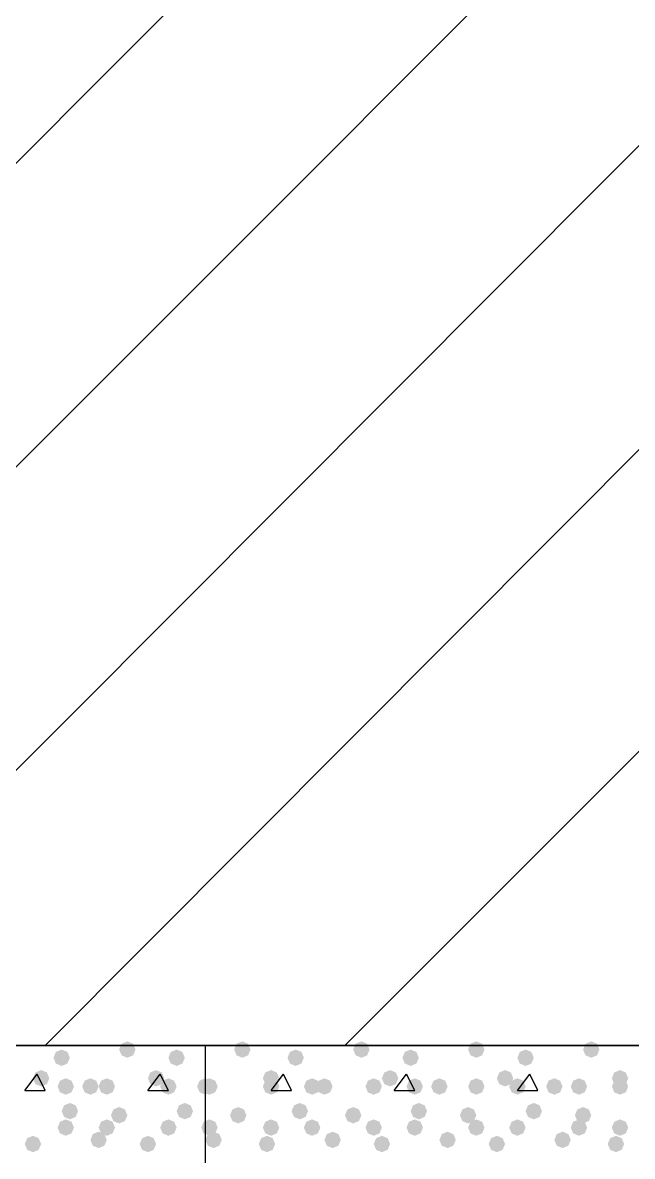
# Model space of a CAD drawing. Header units: millimetres. Extents: x 0 to 420, y 0 to 297.
# Drawn here: x 363.62 to 369.91, y 143.59 to 155.28 of the extents above; entities that cross this region are included whole.
import ezdxf

# ---------------------------------------------------------------- set-up
doc = ezdxf.new("R2010")
doc.units = ezdxf.units.MM
doc.layers.get('0').update_dxf_attribs({"linetype": 'CONTINUOUS'})

msp = doc.modelspace()

# ---------------------------------------------------------------- hatches: boundary and pattern name
at = {"true_color": 0x000007}
for points in [[(364.786333, 144.695333), (364.761462, 144.635537), (364.701667, 144.610667), (364.641871, 144.635537), (364.617, 144.695333), (364.641871, 144.755129), (364.701667, 144.78), (364.761462, 144.755129)], [(364.109, 144.610667), (364.084129, 144.550871), (364.024333, 144.526), (363.964538, 144.550871), (363.939667, 144.610667), (363.964537, 144.670462), (364.024333, 144.695333), (364.084129, 144.670463)], [(365.294333, 144.610667), (365.269462, 144.550871), (365.209667, 144.526), (365.149871, 144.550871), (365.125, 144.610667), (365.149871, 144.670462), (365.209667, 144.695333), (365.269462, 144.670463)], [(363.897333, 144.399), (363.872462, 144.339204), (363.812667, 144.314333), (363.752871, 144.339204), (363.728, 144.399), (363.752871, 144.458796), (363.812667, 144.483667), (363.872462, 144.458796)], [(365.082667, 144.399), (365.057796, 144.339204), (364.998, 144.314333), (364.938204, 144.339204), (364.913333, 144.399), (364.938204, 144.458796), (364.998, 144.483667), (365.057796, 144.458796)], [(364.151333, 144.314333), (364.126463, 144.254537), (364.066667, 144.229667), (364.006871, 144.254537), (363.982, 144.314333), (364.006871, 144.374129), (364.066667, 144.399), (364.126462, 144.374129)], [(364.405333, 144.314333), (364.380463, 144.254537), (364.320667, 144.229667), (364.260871, 144.254537), (364.236, 144.314333), (364.260871, 144.374129), (364.320667, 144.399), (364.380462, 144.374129)], [(364.574667, 144.314333), (364.549796, 144.254537), (364.49, 144.229667), (364.430204, 144.254537), (364.405333, 144.314333), (364.430204, 144.374129), (364.49, 144.399), (364.549796, 144.374129)], [(365.209667, 144.314333), (365.184796, 144.254537), (365.125, 144.229667), (365.065204, 144.254537), (365.040333, 144.314333), (365.065204, 144.374129), (365.125, 144.399), (365.184796, 144.374129)], [(364.193667, 144.060333), (364.168796, 144.000537), (364.109, 143.975667), (364.049204, 144.000537), (364.024333, 144.060333), (364.049204, 144.120129), (364.109, 144.145), (364.168796, 144.120129)], [(364.701667, 144.018), (364.676796, 143.958204), (364.617, 143.933333), (364.557204, 143.958204), (364.532333, 144.018), (364.557204, 144.077796), (364.617, 144.102667), (364.676796, 144.077796)], [(365.379, 144.060333), (365.354129, 144.000537), (365.294333, 143.975667), (365.234537, 144.000537), (365.209667, 144.060333), (365.234537, 144.120129), (365.294333, 144.145), (365.354129, 144.120129)], [(364.151333, 143.891), (364.126463, 143.831204), (364.066667, 143.806333), (364.006871, 143.831204), (363.982, 143.891), (364.006871, 143.950796), (364.066667, 143.975667), (364.126462, 143.950796)], [(364.574667, 143.891), (364.549796, 143.831204), (364.49, 143.806333), (364.430204, 143.831204), (364.405333, 143.891), (364.430204, 143.950796), (364.49, 143.975667), (364.549796, 143.950796)], [(365.209667, 143.891), (365.184796, 143.831204), (365.125, 143.806333), (365.065204, 143.831204), (365.040333, 143.891), (365.065204, 143.950796), (365.125, 143.975667), (365.184796, 143.950796)], [(364.49, 143.764), (364.465129, 143.704204), (364.405333, 143.679333), (364.345537, 143.704204), (364.320667, 143.764), (364.345537, 143.823796), (364.405333, 143.848667), (364.465129, 143.823796)], [(363.812667, 143.721667), (363.787796, 143.661871), (363.728, 143.637), (363.668204, 143.661871), (363.643333, 143.721667), (363.668204, 143.781462), (363.728, 143.806333), (363.787796, 143.781463)], [(364.998, 143.721667), (364.973129, 143.661871), (364.913333, 143.637), (364.853538, 143.661871), (364.828667, 143.721667), (364.853537, 143.781462), (364.913333, 143.806333), (364.973129, 143.781463)]]:
    msp.add_hatch(color=0, dxfattribs=at).paths.add_polyline_path(points, flags=0)
at = {"true_color": 0x000008}
for points in [[(365.971667, 144.695333), (365.946796, 144.635537), (365.887, 144.610667), (365.827204, 144.635537), (365.802333, 144.695333), (365.827204, 144.755129), (365.887, 144.78), (365.946796, 144.755129)], [(367.199333, 144.695333), (367.174462, 144.635537), (367.114667, 144.610667), (367.054871, 144.635537), (367.03, 144.695333), (367.054871, 144.755129), (367.114667, 144.78), (367.174462, 144.755129)], [(368.384667, 144.695333), (368.359796, 144.635537), (368.3, 144.610667), (368.240204, 144.635537), (368.215333, 144.695333), (368.240204, 144.755129), (368.3, 144.78), (368.359796, 144.755129)], [(369.57, 144.695333), (369.545129, 144.635537), (369.485333, 144.610667), (369.425538, 144.635537), (369.400667, 144.695333), (369.425537, 144.755129), (369.485333, 144.78), (369.545129, 144.755129)], [(366.522, 144.610667), (366.497129, 144.550871), (366.437333, 144.526), (366.377538, 144.550871), (366.352667, 144.610667), (366.377537, 144.670462), (366.437333, 144.695333), (366.497129, 144.670463)], [(367.707333, 144.610667), (367.682462, 144.550871), (367.622667, 144.526), (367.562871, 144.550871), (367.538, 144.610667), (367.562871, 144.670462), (367.622667, 144.695333), (367.682462, 144.670463)], [(368.892667, 144.610667), (368.867796, 144.550871), (368.808, 144.526), (368.748204, 144.550871), (368.723333, 144.610667), (368.748204, 144.670462), (368.808, 144.695333), (368.867796, 144.670463)], [(366.268, 144.399), (366.243129, 144.339204), (366.183333, 144.314333), (366.123538, 144.339204), (366.098667, 144.399), (366.123537, 144.458796), (366.183333, 144.483667), (366.243129, 144.458796)], [(367.495667, 144.399), (367.470796, 144.339204), (367.411, 144.314333), (367.351204, 144.339204), (367.326333, 144.399), (367.351204, 144.458796), (367.411, 144.483667), (367.470796, 144.458796)], [(368.681, 144.399), (368.656129, 144.339204), (368.596333, 144.314333), (368.536538, 144.339204), (368.511667, 144.399), (368.536537, 144.458796), (368.596333, 144.483667), (368.656129, 144.458796)], [(369.866333, 144.399), (369.841462, 144.339204), (369.781667, 144.314333), (369.721871, 144.339204), (369.697, 144.399), (369.721871, 144.458796), (369.781667, 144.483667), (369.841462, 144.458796)], [(365.590667, 144.314333), (365.565796, 144.254537), (365.506, 144.229667), (365.446204, 144.254537), (365.421333, 144.314333), (365.446204, 144.374129), (365.506, 144.399), (365.565796, 144.374129)], [(365.633, 144.314333), (365.608129, 144.254537), (365.548333, 144.229667), (365.488538, 144.254537), (365.463667, 144.314333), (365.488537, 144.374129), (365.548333, 144.399), (365.608129, 144.374129)], [(366.268, 144.314333), (366.243129, 144.254537), (366.183333, 144.229667), (366.123538, 144.254537), (366.098667, 144.314333), (366.123537, 144.374129), (366.183333, 144.399), (366.243129, 144.374129)], [(366.691333, 144.314333), (366.666462, 144.254537), (366.606667, 144.229667), (366.546871, 144.254537), (366.522, 144.314333), (366.546871, 144.374129), (366.606667, 144.399), (366.666462, 144.374129)], [(366.818333, 144.314333), (366.793462, 144.254537), (366.733667, 144.229667), (366.673871, 144.254537), (366.649, 144.314333), (366.673871, 144.374129), (366.733667, 144.399), (366.793462, 144.374129)], [(367.326333, 144.314333), (367.301462, 144.254537), (367.241667, 144.229667), (367.181871, 144.254537), (367.157, 144.314333), (367.181871, 144.374129), (367.241667, 144.399), (367.301462, 144.374129)], [(367.749667, 144.314333), (367.724796, 144.254537), (367.665, 144.229667), (367.605204, 144.254537), (367.580333, 144.314333), (367.605204, 144.374129), (367.665, 144.399), (367.724796, 144.374129)], [(368.003667, 144.314333), (367.978796, 144.254537), (367.919, 144.229667), (367.859204, 144.254537), (367.834333, 144.314333), (367.859204, 144.374129), (367.919, 144.399), (367.978796, 144.374129)], [(368.384667, 144.314333), (368.359796, 144.254537), (368.3, 144.229667), (368.240204, 144.254537), (368.215333, 144.314333), (368.240204, 144.374129), (368.3, 144.399), (368.359796, 144.374129)], [(368.808, 144.314333), (368.783129, 144.254537), (368.723333, 144.229667), (368.663537, 144.254537), (368.638667, 144.314333), (368.663537, 144.374129), (368.723333, 144.399), (368.783129, 144.374129)], [(369.189, 144.314333), (369.164129, 144.254537), (369.104333, 144.229667), (369.044537, 144.254537), (369.019667, 144.314333), (369.044537, 144.374129), (369.104333, 144.399), (369.164129, 144.374129)], [(369.443, 144.314333), (369.418129, 144.254537), (369.358333, 144.229667), (369.298537, 144.254537), (369.273667, 144.314333), (369.298537, 144.374129), (369.358333, 144.399), (369.418129, 144.374129)], [(369.866333, 144.314333), (369.841462, 144.254537), (369.781667, 144.229667), (369.721871, 144.254537), (369.697, 144.314333), (369.721871, 144.374129), (369.781667, 144.399), (369.841462, 144.374129)], [(365.929333, 144.018), (365.904462, 143.958204), (365.844667, 143.933333), (365.784871, 143.958204), (365.76, 144.018), (365.784871, 144.077796), (365.844667, 144.102667), (365.904462, 144.077796)], [(366.564333, 144.060333), (366.539462, 144.000537), (366.479667, 143.975667), (366.419871, 144.000537), (366.395, 144.060333), (366.419871, 144.120129), (366.479667, 144.145), (366.539462, 144.120129)], [(367.114667, 144.018), (367.089796, 143.958204), (367.03, 143.933333), (366.970204, 143.958204), (366.945333, 144.018), (366.970204, 144.077796), (367.03, 144.102667), (367.089796, 144.077796)], [(367.792, 144.060333), (367.767129, 144.000537), (367.707333, 143.975667), (367.647538, 144.000537), (367.622667, 144.060333), (367.647537, 144.120129), (367.707333, 144.145), (367.767129, 144.120129)], [(368.3, 144.018), (368.275129, 143.958204), (368.215333, 143.933333), (368.155538, 143.958204), (368.130667, 144.018), (368.155537, 144.077796), (368.215333, 144.102667), (368.275129, 144.077796)], [(368.977333, 144.060333), (368.952462, 144.000537), (368.892667, 143.975667), (368.832871, 144.000537), (368.808, 144.060333), (368.832871, 144.120129), (368.892667, 144.145), (368.952462, 144.120129)], [(369.485333, 144.018), (369.460462, 143.958204), (369.400667, 143.933333), (369.340871, 143.958204), (369.316, 144.018), (369.340871, 144.077796), (369.400667, 144.102667), (369.460462, 144.077796)], [(365.633, 143.891), (365.608129, 143.831204), (365.548333, 143.806333), (365.488538, 143.831204), (365.463667, 143.891), (365.488537, 143.950796), (365.548333, 143.975667), (365.608129, 143.950796)], [(366.268, 143.891), (366.243129, 143.831204), (366.183333, 143.806333), (366.123538, 143.831204), (366.098667, 143.891), (366.123537, 143.950796), (366.183333, 143.975667), (366.243129, 143.950796)], [(366.691333, 143.891), (366.666462, 143.831204), (366.606667, 143.806333), (366.546871, 143.831204), (366.522, 143.891), (366.546871, 143.950796), (366.606667, 143.975667), (366.666462, 143.950796)], [(367.326333, 143.891), (367.301462, 143.831204), (367.241667, 143.806333), (367.181871, 143.831204), (367.157, 143.891), (367.181871, 143.950796), (367.241667, 143.975667), (367.301462, 143.950796)], [(367.749667, 143.891), (367.724796, 143.831204), (367.665, 143.806333), (367.605204, 143.831204), (367.580333, 143.891), (367.605204, 143.950796), (367.665, 143.975667), (367.724796, 143.950796)], [(368.384667, 143.891), (368.359796, 143.831204), (368.3, 143.806333), (368.240204, 143.831204), (368.215333, 143.891), (368.240204, 143.950796), (368.3, 143.975667), (368.359796, 143.950796)], [(368.808, 143.891), (368.783129, 143.831204), (368.723333, 143.806333), (368.663537, 143.831204), (368.638667, 143.891), (368.663537, 143.950796), (368.723333, 143.975667), (368.783129, 143.950796)], [(369.443, 143.891), (369.418129, 143.831204), (369.358333, 143.806333), (369.298537, 143.831204), (369.273667, 143.891), (369.298537, 143.950796), (369.358333, 143.975667), (369.418129, 143.950796)], [(369.866333, 143.891), (369.841462, 143.831204), (369.781667, 143.806333), (369.721871, 143.831204), (369.697, 143.891), (369.721871, 143.950796), (369.781667, 143.975667), (369.841462, 143.950796)], [(365.675333, 143.764), (365.650463, 143.704204), (365.590667, 143.679333), (365.530871, 143.704204), (365.506, 143.764), (365.530871, 143.823796), (365.590667, 143.848667), (365.650462, 143.823796)], [(366.903, 143.764), (366.878129, 143.704204), (366.818333, 143.679333), (366.758537, 143.704204), (366.733667, 143.764), (366.758537, 143.823796), (366.818333, 143.848667), (366.878129, 143.823796)], [(368.088333, 143.764), (368.063463, 143.704204), (368.003667, 143.679333), (367.943871, 143.704204), (367.919, 143.764), (367.943871, 143.823796), (368.003667, 143.848667), (368.063462, 143.823796)], [(369.273667, 143.764), (369.248796, 143.704204), (369.189, 143.679333), (369.129204, 143.704204), (369.104333, 143.764), (369.129204, 143.823796), (369.189, 143.848667), (369.248796, 143.823796)], [(366.225667, 143.721667), (366.200796, 143.661871), (366.141, 143.637), (366.081204, 143.661871), (366.056333, 143.721667), (366.081204, 143.781462), (366.141, 143.806333), (366.200796, 143.781463)], [(367.411, 143.721667), (367.386129, 143.661871), (367.326333, 143.637), (367.266538, 143.661871), (367.241667, 143.721667), (367.266537, 143.781462), (367.326333, 143.806333), (367.386129, 143.781463)], [(368.596333, 143.721667), (368.571462, 143.661871), (368.511667, 143.637), (368.451871, 143.661871), (368.427, 143.721667), (368.451871, 143.781462), (368.511667, 143.806333), (368.571462, 143.781463)], [(369.824, 143.721667), (369.799129, 143.661871), (369.739333, 143.637), (369.679537, 143.661871), (369.654667, 143.721667), (369.679537, 143.781462), (369.739333, 143.806333), (369.799129, 143.781463)]]:
    msp.add_hatch(color=0, dxfattribs=at).paths.add_polyline_path(points, flags=0)

# ---------------------------------------------------------------- linework, layer by layer
at = {"color": 0, "true_color": 0x0000fd}
msp.add_lwpolyline([(215.053333, 144.737667), (377.486333, 144.737667), (377.486333, 163.83), (33.528, 163.83), (33.528, 144.737667), (195.961, 144.737667), (195.961, 123.571), (215.053333, 123.571)], close=True, dxfattribs=at)
at = {"color": 0, "true_color": 0x000003}
for points in [[(354.457, 144.737666), (373.549334, 163.829999)], [(357.589667, 144.737666), (376.682, 163.829999)], [(360.722334, 144.737666), (377.486334, 161.543999)], [(363.855, 144.737666), (377.486334, 158.411333)], [(366.945334, 144.737666), (377.486334, 155.278666)]]:
    msp.add_lwpolyline(points, dxfattribs=at)
at = {"color": 0, "true_color": 0x000007}
msp.add_lwpolyline([(363.389333, 144.737667), (363.389333, 142.621), (365.506, 142.621), (365.506, 144.737667)], close=True, dxfattribs=at)
for points in [[(377.486333, 144.737667), (365.506, 144.737667)], [(363.643333, 144.272), (363.770333, 144.441333)], [(363.855, 144.272), (363.770333, 144.441333)], [(364.913333, 144.272), (365.040333, 144.441333)], [(365.125, 144.272), (365.040333, 144.441333)], [(363.643333, 144.272), (363.855, 144.272)], [(364.913333, 144.272), (365.125, 144.272)]]:
    msp.add_lwpolyline(points, dxfattribs=at)
at = {"color": 0, "true_color": 0x000008}
for points in [[(366.183333, 144.272), (366.310333, 144.441333)], [(366.395, 144.272), (366.310333, 144.441333)], [(367.453333, 144.272), (367.580333, 144.441333)], [(367.665, 144.272), (367.580333, 144.441333)], [(368.723333, 144.272), (368.850333, 144.441333)], [(368.935, 144.272), (368.850333, 144.441333)], [(366.183333, 144.272), (366.395, 144.272)], [(367.453333, 144.272), (367.665, 144.272)], [(368.723333, 144.272), (368.935, 144.272)]]:
    msp.add_lwpolyline(points, dxfattribs=at)

doc.saveas('drawing.dxf')
